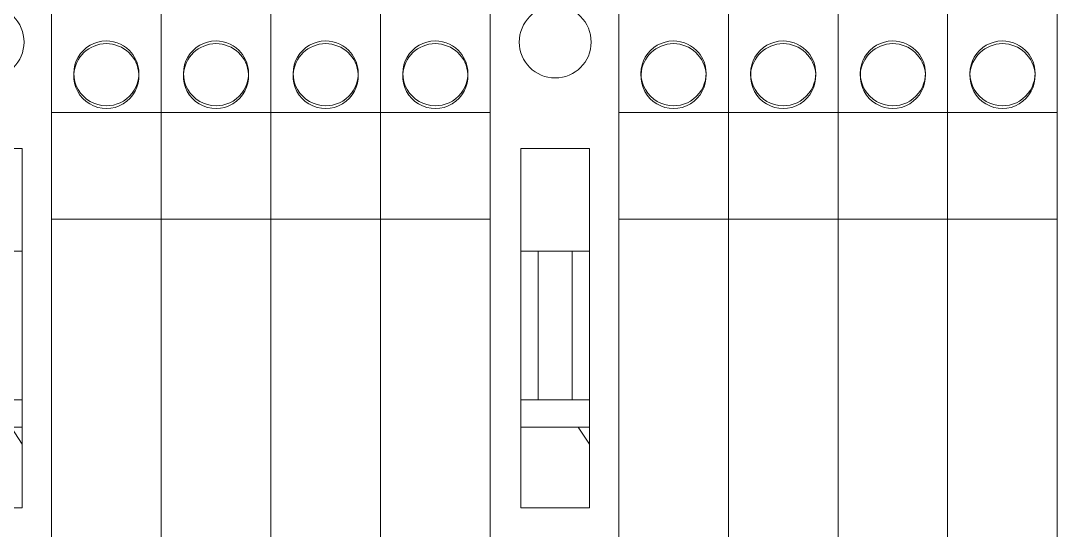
# Model space of a CAD drawing. Header units: millimetres. Extents: x 979 to 5828, y -1860 to 642.
# Drawn here: x 1381.4 to 1442.3, y 235.7 to 265.5 of the extents above; entities that cross this region are included whole.
import ezdxf

# ---------------------------------------------------------------- set-up
doc = ezdxf.new("R2010")
doc.units = ezdxf.units.MM
doc.layers.add('eProC - L2', color=41, linetype='Continuous', lineweight=20)

# ---------------------------------------------------------------- blocks, each defined once
blk = doc.blocks.new('eProC_Z_BPSN-SI-520')
at = {"layer": 'eProC - L2'}
for p, q in [((1.794, -42.11), (1.794, -21.11)), ((1.794, -21.11), (5.794, -21.11)), ((5.794, -42.11), (5.794, -21.11)), ((1.794, -27.11), (5.794, -27.11)), ((2.794, -35.795), (2.794, -27.11)), ((4.794, -35.795), (4.794, -27.11)), ((1.794, -35.795), (5.794, -35.795)), ((1.794, -37.396), (5.794, -37.396)), ((5.794, -38.389), (5.144, -37.396)), ((1.794, -42.11), (5.794, -42.11))]:
    blk.add_line(p, q, dxfattribs=at)
blk.add_lwpolyline([(0, 0), (7.5, 0), (7.5, -78.601), (0, -78.601)], close=True, dxfattribs=at)
blk.add_circle((3.794, -14.89), 2.1, dxfattribs=at)

msp = doc.modelspace()

# ---------------------------------------------------------------- linework, layer by layer
at = {"layer": 'eProC - L2'}
for p, q in [((1383.216, 284.581), (1383.216, 260.092)), ((1389.616, 284.581), (1389.616, 196.603)), ((1389.616, 284.581), (1389.616, 260.092)), ((1396.016, 284.581), (1396.016, 196.603)), ((1396.016, 284.581), (1396.016, 260.092)), ((1402.416, 284.581), (1402.416, 196.603)), ((1402.416, 284.581), (1402.416, 260.092)), ((1408.816, 284.581), (1408.816, 196.603)), ((1408.816, 284.581), (1408.816, 260.092)), ((1416.316, 284.581), (1416.316, 260.092)), ((1422.716, 284.581), (1422.716, 196.603)), ((1422.716, 284.581), (1422.716, 260.092)), ((1429.116, 284.581), (1429.116, 196.603)), ((1429.116, 284.581), (1429.116, 260.092)), ((1435.516, 284.581), (1435.516, 196.603)), ((1435.516, 284.581), (1435.516, 260.092)), ((1441.916, 284.581), (1441.916, 196.603)), ((1441.916, 284.581), (1441.916, 260.092)), ((1384.516, 262.388), (1384.516, 262.226)), ((1388.317, 262.226), (1388.317, 262.388)), ((1390.916, 262.388), (1390.916, 262.226)), ((1394.717, 262.226), (1394.717, 262.388)), ((1397.316, 262.388), (1397.316, 262.226)), ((1401.117, 262.226), (1401.117, 262.388)), ((1403.716, 262.388), (1403.716, 262.226)), ((1407.517, 262.226), (1407.517, 262.388)), ((1417.616, 262.388), (1417.616, 262.226)), ((1421.417, 262.226), (1421.417, 262.388)), ((1424.016, 262.388), (1424.016, 262.226)), ((1427.817, 262.226), (1427.817, 262.388)), ((1430.416, 262.388), (1430.416, 262.226)), ((1434.217, 262.226), (1434.217, 262.388)), ((1436.816, 262.388), (1436.816, 262.226)), ((1440.617, 262.226), (1440.617, 262.388)), ((1389.616, 260.092), (1383.216, 260.092)), ((1383.216, 260.092), (1383.216, 253.87)), ((1389.616, 253.871), (1389.616, 260.092)), ((1396.016, 260.092), (1389.616, 260.092)), ((1389.616, 260.092), (1389.616, 253.87)), ((1396.016, 253.871), (1396.016, 260.092)), ((1402.416, 260.092), (1396.016, 260.092)), ((1396.016, 260.092), (1396.016, 253.87)), ((1402.416, 253.871), (1402.416, 260.092)), ((1408.816, 260.092), (1402.416, 260.092)), ((1402.416, 260.092), (1402.416, 253.87)), ((1408.816, 253.871), (1408.816, 260.092)), ((1408.816, 260.092), (1408.816, 253.87)), ((1422.716, 260.092), (1416.316, 260.092)), ((1416.316, 260.092), (1416.316, 253.87)), ((1422.716, 253.871), (1422.716, 260.092)), ((1429.116, 260.092), (1422.716, 260.092)), ((1422.716, 260.092), (1422.716, 253.87)), ((1429.116, 253.871), (1429.116, 260.092)), ((1435.516, 260.092), (1429.116, 260.092)), ((1429.116, 260.092), (1429.116, 253.87)), ((1435.516, 253.871), (1435.516, 260.092)), ((1441.916, 260.092), (1435.516, 260.092)), ((1435.516, 260.092), (1435.516, 253.87)), ((1441.916, 253.871), (1441.916, 260.092)), ((1441.916, 260.092), (1441.916, 253.87)), ((1389.616, 253.871), (1383.216, 253.87)), ((1383.216, 204.603), (1383.216, 253.87)), ((1383.816, 253.864), (1383.216, 253.864)), ((1389.616, 253.864), (1389.016, 253.864)), ((1396.016, 253.871), (1389.616, 253.87)), ((1389.616, 204.603), (1389.616, 253.87)), ((1390.216, 253.864), (1389.616, 253.864)), ((1396.016, 253.864), (1395.416, 253.864)), ((1402.416, 253.871), (1396.016, 253.87)), ((1396.016, 204.603), (1396.016, 253.87)), ((1396.616, 253.864), (1396.016, 253.864)), ((1402.416, 253.864), (1401.816, 253.864)), ((1408.816, 253.871), (1402.416, 253.87)), ((1402.416, 204.603), (1402.416, 253.87)), ((1403.016, 253.864), (1402.416, 253.864)), ((1408.816, 204.603), (1408.816, 253.87)), ((1422.716, 253.871), (1416.316, 253.87)), ((1416.316, 204.603), (1416.316, 253.87)), ((1416.916, 253.864), (1416.316, 253.864)), ((1422.716, 253.864), (1422.116, 253.864)), ((1429.116, 253.871), (1422.716, 253.87)), ((1422.716, 204.603), (1422.716, 253.87)), ((1423.316, 253.864), (1422.716, 253.864)), ((1429.116, 253.864), (1428.516, 253.864)), ((1435.516, 253.871), (1429.116, 253.87)), ((1429.116, 204.603), (1429.116, 253.87)), ((1429.716, 253.864), (1429.116, 253.864)), ((1435.516, 253.864), (1434.916, 253.864)), ((1441.916, 253.871), (1435.516, 253.87)), ((1435.516, 204.603), (1435.516, 253.87)), ((1436.116, 253.864), (1435.516, 253.864)), ((1441.916, 204.603), (1441.916, 253.87))]:
    msp.add_line(p, q, dxfattribs=at)
for points in [[(1384.516, 262.388), (1384.532, 262.636), (1384.581, 262.878), (1384.661, 263.113), (1384.771, 263.335), (1384.909, 263.539), (1385.073, 263.726), (1385.261, 263.889), (1385.467, 264.026), (1385.689, 264.135), (1385.925, 264.214), (1386.146, 264.257), (1386.417, 264.278)], [(1388.317, 262.388), (1388.309, 262.563), (1388.278, 262.767), (1388.217, 262.993), (1388.145, 263.174), (1388.047, 263.36), (1387.965, 263.485), (1387.869, 263.608), (1387.758, 263.728), (1387.589, 263.877), (1387.412, 263.999), (1387.234, 264.095), (1387.056, 264.168), (1386.828, 264.234), (1386.613, 264.268), (1386.417, 264.278)], [(1390.916, 262.388), (1390.932, 262.636), (1390.981, 262.878), (1391.061, 263.113), (1391.171, 263.335), (1391.309, 263.539), (1391.473, 263.726), (1391.661, 263.889), (1391.867, 264.026), (1392.089, 264.135), (1392.325, 264.214), (1392.546, 264.257), (1392.817, 264.278)], [(1394.717, 262.388), (1394.709, 262.563), (1394.678, 262.767), (1394.617, 262.993), (1394.545, 263.174), (1394.447, 263.36), (1394.365, 263.485), (1394.269, 263.608), (1394.158, 263.728), (1393.989, 263.877), (1393.812, 263.999), (1393.634, 264.095), (1393.456, 264.168), (1393.228, 264.234), (1393.013, 264.268), (1392.817, 264.278)], [(1397.316, 262.388), (1397.332, 262.636), (1397.381, 262.878), (1397.461, 263.113), (1397.571, 263.335), (1397.709, 263.539), (1397.873, 263.726), (1398.061, 263.889), (1398.267, 264.026), (1398.489, 264.135), (1398.725, 264.214), (1398.946, 264.257), (1399.217, 264.278)], [(1401.117, 262.388), (1401.109, 262.563), (1401.078, 262.767), (1401.017, 262.993), (1400.945, 263.174), (1400.847, 263.36), (1400.765, 263.485), (1400.669, 263.608), (1400.558, 263.728), (1400.389, 263.877), (1400.212, 263.999), (1400.034, 264.095), (1399.856, 264.168), (1399.628, 264.234), (1399.413, 264.268), (1399.217, 264.278)], [(1403.716, 262.388), (1403.732, 262.636), (1403.781, 262.878), (1403.861, 263.113), (1403.971, 263.335), (1404.109, 263.539), (1404.273, 263.726), (1404.461, 263.889), (1404.667, 264.026), (1404.889, 264.135), (1405.125, 264.214), (1405.346, 264.257), (1405.617, 264.278)], [(1407.517, 262.388), (1407.509, 262.563), (1407.478, 262.767), (1407.417, 262.993), (1407.345, 263.174), (1407.247, 263.36), (1407.165, 263.485), (1407.069, 263.608), (1406.958, 263.728), (1406.789, 263.877), (1406.612, 263.999), (1406.434, 264.095), (1406.256, 264.168), (1406.028, 264.234), (1405.813, 264.268), (1405.617, 264.278)], [(1417.616, 262.388), (1417.632, 262.636), (1417.681, 262.878), (1417.761, 263.113), (1417.871, 263.335), (1418.009, 263.539), (1418.173, 263.726), (1418.361, 263.889), (1418.567, 264.026), (1418.789, 264.135), (1419.025, 264.214), (1419.246, 264.257), (1419.517, 264.278)], [(1421.417, 262.388), (1421.409, 262.563), (1421.378, 262.767), (1421.317, 262.993), (1421.245, 263.174), (1421.147, 263.36), (1421.065, 263.485), (1420.969, 263.608), (1420.858, 263.728), (1420.689, 263.877), (1420.512, 263.999), (1420.334, 264.095), (1420.156, 264.168), (1419.928, 264.234), (1419.713, 264.268), (1419.517, 264.278)], [(1424.016, 262.388), (1424.032, 262.636), (1424.081, 262.878), (1424.161, 263.113), (1424.271, 263.335), (1424.409, 263.539), (1424.573, 263.726), (1424.761, 263.889), (1424.967, 264.026), (1425.189, 264.135), (1425.425, 264.214), (1425.646, 264.257), (1425.917, 264.278)], [(1427.817, 262.388), (1427.809, 262.563), (1427.778, 262.767), (1427.717, 262.993), (1427.645, 263.174), (1427.547, 263.36), (1427.465, 263.485), (1427.369, 263.608), (1427.258, 263.728), (1427.089, 263.877), (1426.912, 263.999), (1426.734, 264.095), (1426.556, 264.168), (1426.328, 264.234), (1426.113, 264.268), (1425.917, 264.278)], [(1430.416, 262.388), (1430.432, 262.636), (1430.481, 262.878), (1430.561, 263.113), (1430.671, 263.335), (1430.809, 263.539), (1430.973, 263.726), (1431.161, 263.889), (1431.367, 264.026), (1431.589, 264.135), (1431.825, 264.214), (1432.046, 264.257), (1432.317, 264.278)], [(1434.217, 262.388), (1434.209, 262.563), (1434.178, 262.767), (1434.117, 262.993), (1434.045, 263.174), (1433.947, 263.36), (1433.865, 263.485), (1433.769, 263.608), (1433.658, 263.728), (1433.489, 263.877), (1433.312, 263.999), (1433.134, 264.095), (1432.956, 264.168), (1432.728, 264.234), (1432.513, 264.268), (1432.317, 264.278)], [(1436.816, 262.388), (1436.832, 262.636), (1436.881, 262.878), (1436.961, 263.113), (1437.071, 263.335), (1437.209, 263.539), (1437.373, 263.726), (1437.561, 263.889), (1437.767, 264.026), (1437.989, 264.135), (1438.225, 264.214), (1438.446, 264.257), (1438.717, 264.278)], [(1440.617, 262.388), (1440.609, 262.563), (1440.578, 262.767), (1440.517, 262.993), (1440.445, 263.174), (1440.347, 263.36), (1440.265, 263.485), (1440.169, 263.608), (1440.058, 263.728), (1439.889, 263.877), (1439.712, 263.999), (1439.534, 264.095), (1439.356, 264.168), (1439.128, 264.234), (1438.913, 264.268), (1438.717, 264.278)], [(1386.417, 260.489), (1386.157, 260.509), (1385.912, 260.558), (1385.681, 260.636), (1385.464, 260.743), (1385.262, 260.88), (1385.074, 261.046), (1384.909, 261.234), (1384.772, 261.439), (1384.661, 261.662), (1384.581, 261.898), (1384.533, 262.14), (1384.516, 262.388), (1384.516, 262.388)], [(1386.417, 260.489), (1386.61, 260.499), (1386.823, 260.533), (1387.051, 260.599), (1387.229, 260.672), (1387.409, 260.769), (1387.586, 260.893), (1387.758, 261.044), (1387.914, 261.221), (1388.041, 261.404), (1388.139, 261.587), (1388.212, 261.767), (1388.275, 261.993), (1388.307, 262.201), (1388.317, 262.385), (1388.317, 262.388)], [(1392.817, 260.489), (1392.557, 260.509), (1392.312, 260.558), (1392.081, 260.636), (1391.864, 260.743), (1391.662, 260.88), (1391.474, 261.046), (1391.309, 261.234), (1391.172, 261.439), (1391.061, 261.662), (1390.981, 261.898), (1390.933, 262.14), (1390.916, 262.388), (1390.916, 262.388)], [(1392.817, 260.489), (1393.01, 260.499), (1393.223, 260.533), (1393.451, 260.599), (1393.629, 260.672), (1393.809, 260.769), (1393.986, 260.893), (1394.158, 261.044), (1394.314, 261.221), (1394.441, 261.404), (1394.539, 261.587), (1394.612, 261.767), (1394.675, 261.993), (1394.707, 262.201), (1394.717, 262.385), (1394.717, 262.388)], [(1399.217, 260.489), (1398.957, 260.509), (1398.712, 260.558), (1398.481, 260.636), (1398.264, 260.743), (1398.062, 260.88), (1397.874, 261.046), (1397.709, 261.234), (1397.572, 261.439), (1397.461, 261.662), (1397.381, 261.898), (1397.333, 262.14), (1397.316, 262.388), (1397.316, 262.388)], [(1399.217, 260.489), (1399.41, 260.499), (1399.623, 260.533), (1399.851, 260.599), (1400.029, 260.672), (1400.209, 260.769), (1400.386, 260.893), (1400.558, 261.044), (1400.714, 261.221), (1400.841, 261.404), (1400.939, 261.587), (1401.012, 261.767), (1401.075, 261.993), (1401.107, 262.201), (1401.117, 262.385), (1401.117, 262.388)], [(1405.617, 260.489), (1405.357, 260.509), (1405.112, 260.558), (1404.881, 260.636), (1404.664, 260.743), (1404.462, 260.88), (1404.274, 261.046), (1404.109, 261.234), (1403.972, 261.439), (1403.861, 261.662), (1403.781, 261.898), (1403.733, 262.14), (1403.716, 262.388), (1403.716, 262.388)], [(1405.617, 260.489), (1405.81, 260.499), (1406.023, 260.533), (1406.251, 260.599), (1406.429, 260.672), (1406.609, 260.769), (1406.786, 260.893), (1406.958, 261.044), (1407.114, 261.221), (1407.241, 261.404), (1407.339, 261.587), (1407.412, 261.767), (1407.475, 261.993), (1407.507, 262.201), (1407.517, 262.385), (1407.517, 262.388)], [(1419.517, 260.489), (1419.257, 260.509), (1419.012, 260.558), (1418.781, 260.636), (1418.564, 260.743), (1418.362, 260.88), (1418.174, 261.046), (1418.009, 261.234), (1417.872, 261.439), (1417.761, 261.662), (1417.681, 261.898), (1417.633, 262.14), (1417.616, 262.388), (1417.616, 262.388)], [(1419.517, 260.489), (1419.71, 260.499), (1419.923, 260.533), (1420.151, 260.599), (1420.329, 260.672), (1420.509, 260.769), (1420.686, 260.893), (1420.858, 261.044), (1421.014, 261.221), (1421.141, 261.404), (1421.239, 261.587), (1421.312, 261.767), (1421.375, 261.993), (1421.407, 262.201), (1421.417, 262.385), (1421.417, 262.388)], [(1425.917, 260.489), (1425.657, 260.509), (1425.412, 260.558), (1425.181, 260.636), (1424.964, 260.743), (1424.762, 260.88), (1424.574, 261.046), (1424.409, 261.234), (1424.272, 261.439), (1424.161, 261.662), (1424.081, 261.898), (1424.033, 262.14), (1424.016, 262.388), (1424.016, 262.388)], [(1425.917, 260.489), (1426.11, 260.499), (1426.323, 260.533), (1426.551, 260.599), (1426.729, 260.672), (1426.909, 260.769), (1427.086, 260.893), (1427.258, 261.044), (1427.414, 261.221), (1427.541, 261.404), (1427.639, 261.587), (1427.712, 261.767), (1427.775, 261.993), (1427.807, 262.201), (1427.817, 262.385), (1427.817, 262.388)], [(1432.317, 260.489), (1432.057, 260.509), (1431.812, 260.558), (1431.581, 260.636), (1431.364, 260.743), (1431.162, 260.88), (1430.974, 261.046), (1430.809, 261.234), (1430.672, 261.439), (1430.561, 261.662), (1430.481, 261.898), (1430.433, 262.14), (1430.416, 262.388), (1430.416, 262.388)], [(1432.317, 260.489), (1432.51, 260.499), (1432.723, 260.533), (1432.951, 260.599), (1433.129, 260.672), (1433.309, 260.769), (1433.486, 260.893), (1433.658, 261.044), (1433.814, 261.221), (1433.941, 261.404), (1434.039, 261.587), (1434.112, 261.767), (1434.175, 261.993), (1434.207, 262.201), (1434.217, 262.385), (1434.217, 262.388)], [(1438.717, 260.489), (1438.457, 260.509), (1438.212, 260.558), (1437.981, 260.636), (1437.764, 260.743), (1437.562, 260.88), (1437.374, 261.046), (1437.209, 261.234), (1437.072, 261.439), (1436.961, 261.662), (1436.881, 261.898), (1436.833, 262.14), (1436.816, 262.388), (1436.816, 262.388)], [(1438.717, 260.489), (1438.91, 260.499), (1439.123, 260.533), (1439.351, 260.599), (1439.529, 260.672), (1439.709, 260.769), (1439.886, 260.893), (1440.058, 261.044), (1440.214, 261.221), (1440.341, 261.404), (1440.439, 261.587), (1440.512, 261.767), (1440.575, 261.993), (1440.607, 262.201), (1440.617, 262.385), (1440.617, 262.388)]]:
    msp.add_lwpolyline(points, dxfattribs=at)
for centre, start_param, end_param in [((1386.417, 262.226), 3.195722, 6.232913), ((1392.817, 262.226), 3.195722, 6.232913), ((1399.217, 262.226), 3.195722, 6.232913), ((1405.617, 262.226), 3.195722, 6.232913), ((1419.517, 262.226), 3.195722, 6.232913), ((1425.917, 262.226), 3.195722, 6.232913), ((1432.317, 262.226), 3.195722, 6.232913), ((1438.717, 262.226), 3.195722, 6.232913), ((1386.417, 262.226), 6.232913, 9.478907), ((1392.817, 262.226), 6.232913, 9.478907), ((1399.217, 262.226), 6.232913, 9.478907), ((1405.617, 262.226), 6.232913, 9.478907), ((1419.517, 262.226), 6.232913, 9.478907), ((1425.917, 262.226), 6.232913, 9.478907), ((1432.317, 262.226), 6.232913, 9.478907), ((1438.717, 262.226), 6.232913, 9.478907)]:
    msp.add_ellipse(centre, major_axis=(-1.9, 0), ratio=0.997065, start_param=start_param, end_param=end_param, dxfattribs=at)

# ---------------------------------------------------------------- block references
for p in [(1375.716, 279.106), (1408.816, 279.106), (1441.916, 279.106)]:
    msp.add_blockref('eProC_Z_BPSN-SI-520', p)

doc.saveas('drawing.dxf')
